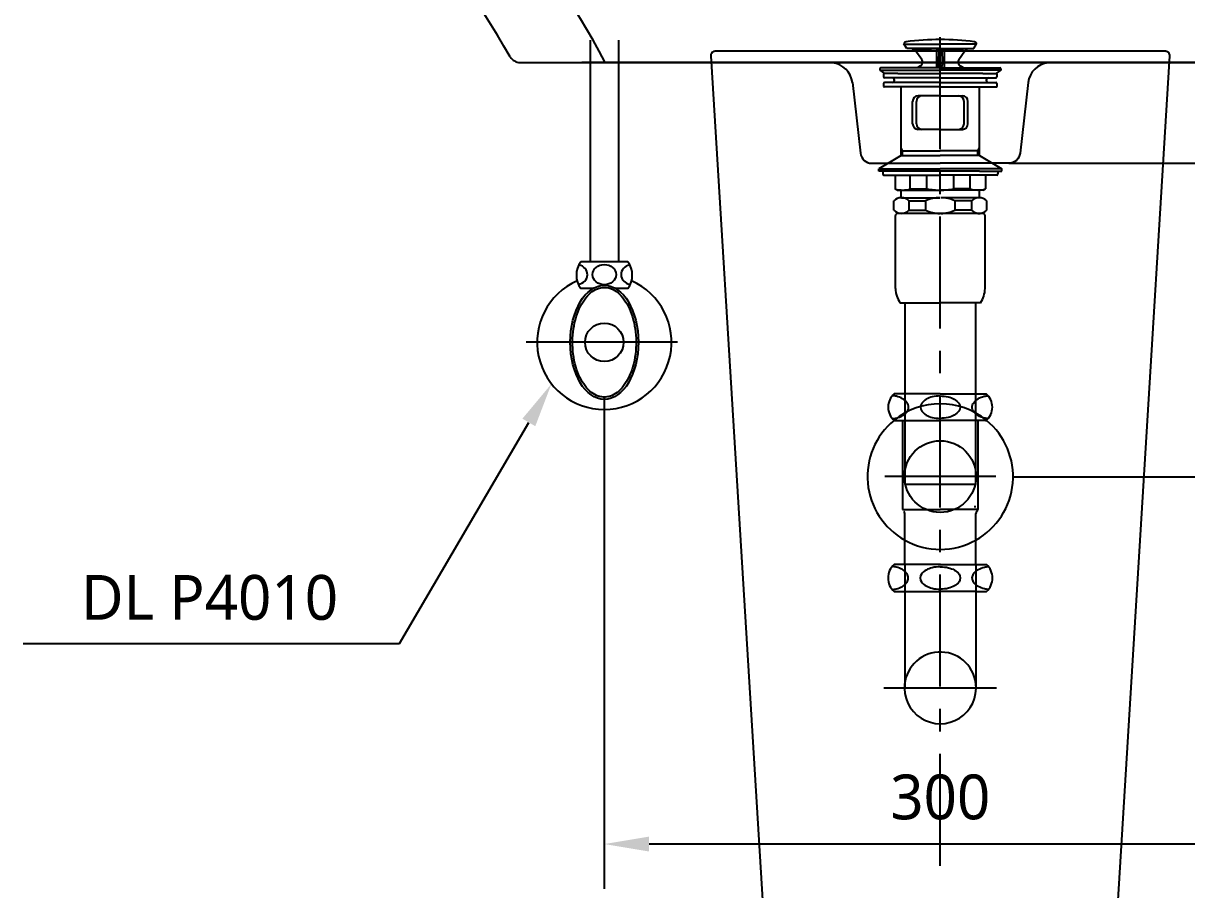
# Model space of a CAD drawing. Extents: x 0 to 6635, y -9 to 2100.
# Drawn here: x 791 to 1310, y 368 to 755 of the extents above; entities that cross this region are included whole.
import ezdxf

# ---------------------------------------------------------------- set-up
doc = ezdxf.new("R2010")
doc.units = 0
doc.header["$LTSCALE"] = 20
doc.header["$MEASUREMENT"] = 0
doc.linetypes.add('CENTER', pattern=[2, 1.25, -0.25, 0.25, -0.25])
doc.layers.get('0').update_dxf_attribs({"linetype": 'CONTINUOUS'})
doc.layers.get('DEFPOINTS').update_dxf_attribs({"linetype": 'CONTINUOUS'})
for name, color, linetype in [('1', 1, 'CONTINUOUS'), ('3', 3, 'CONTINUOUS'), ('4', 4, 'CONTINUOUS'), ('6', 6, 'CONTINUOUS'), ('7', 7, 'CONTINUOUS'), ('CENTER', 2, 'CENTER')]:
    doc.layers.add(name, color=color, linetype=linetype)
doc.styles.get("Standard").update_dxf_attribs({"font": 'NanumGothic.ttf'})
doc.dimstyles.get("Standard").update_dxf_attribs({"dimtxt": 2.5, "dimasz": 2, "dimexe": 2, "dimexo": 1, "dimgap": 1.5, "dimtad": 1, "dimdec": 0, "dimlfac": 10, "dimrnd": 0.5, "dimzin": 0, "dimdsep": 46, "dimtxsty": 'Standard', "dimcen": 0, "dimclrt": 2, "dimadec": 0, "dimazin": 0, "dimtfac": 1, "dimtdec": 0, "dimtmove": 0, "dimatfit": 3, "dimfxl": 0, "dimtolj": 1, "dimtzin": 0, "dimarcsym": 0})

# ---------------------------------------------------------------- blocks, each defined once
blk = doc.blocks.new('*D70')
at = {"layer": '1', "color": 3, "lineweight": -2}
for p, q in [((1495.2, 892.59), (1592.62, 892.59)), ((1572.62, 872.59), (1572.62, 813.44)), ((1572.62, 712.59), (1572.62, 771.75)), ((1230.63, 692.59), (1592.62, 692.59))]:
    blk.add_line(p, q, dxfattribs=at)
at = {"layer": '1', "color": 3}
for points in [[(1569.28, 872.59), (1575.95, 872.59), (1572.62, 892.59)], [(1569.28, 712.59), (1575.95, 712.59), (1572.62, 692.59)]]:
    blk.add_solid(points, dxfattribs=at)
at = {"layer": 'DEFPOINTS', "color": 0}
for p in [(1495.2, 892.59), (1230.63, 692.59), (1572.62, 692.59)]:
    blk.add_point(p, dxfattribs=at)
at = {"layer": '1', "color": 2, "insert": (1572.62, 792.59), "char_height": 20, "attachment_point": 5}
blk.add_mtext('\\A1;200', dxfattribs=at)
blk = doc.blocks.new('*D72')
at = {"layer": '1', "color": 3, "lineweight": -2}
for p, q in [((1652.38, 892.59), (1712.38, 892.59)), ((1692.38, 872.59), (1692.38, 723.5)), ((1692.38, 572.59), (1692.38, 681.69)), ((1232.5, 552.59), (1712.38, 552.59))]:
    blk.add_line(p, q, dxfattribs=at)
at = {"layer": '1', "color": 3}
for points in [[(1689.05, 872.59), (1695.72, 872.59), (1692.38, 892.59)], [(1689.05, 572.59), (1695.72, 572.59), (1692.38, 552.59)]]:
    blk.add_solid(points, dxfattribs=at)
at = {"layer": 'DEFPOINTS', "color": 0}
for p in [(1652.38, 892.59), (1232.5, 552.59), (1692.38, 552.59)]:
    blk.add_point(p, dxfattribs=at)
at = {"layer": '1', "color": 2, "insert": (1692.38, 702.59), "char_height": 20, "attachment_point": 5}
blk.add_mtext('\\A1;340', dxfattribs=at)
blk = doc.blocks.new('*D82')
at = {"color": 3, "lineweight": -2}
for p, q in [((1050, 587.94), (1050, 368.51)), ((1350, 587.94), (1350, 368.51)), ((1330, 388.51), (1070, 388.51))]:
    blk.add_line(p, q, dxfattribs=at)
at = {"color": 3}
for points in [[(1070, 391.84), (1070, 385.17), (1050, 388.51)], [(1330, 391.84), (1330, 385.17), (1350, 388.51)]]:
    blk.add_solid(points, dxfattribs=at)
at = {"layer": 'DEFPOINTS', "color": 0}
for p in [(1050, 587.94), (1350, 587.94), (1050, 388.51)]:
    blk.add_point(p, dxfattribs=at)
at = {"color": 2, "insert": (1200, 409.41), "char_height": 20, "attachment_point": 5}
blk.add_mtext('\\A1;300', dxfattribs=at)

msp = doc.modelspace()

# ---------------------------------------------------------------- linework, layer by layer
at = {"layer": '1', "color": 3}
for p, q in [((958.48911, 478.07148), (1016.2983, 576.80928)), ((790.55886, 478.07148), (958.48911, 478.07148))]:
    msp.add_line(p, q, dxfattribs=at)
msp.add_solid([(1013.42173, 578.49346), (1019.17487, 575.1251), (1026.40338, 594.06869)], dxfattribs=at)
at = {"layer": '3'}
for p, q in [((1185, 743.78874), (1183.76868, 745.92146)), ((1183.88522, 745.7196), (1200, 745.7196)), ((1200, 743.78874), (1185, 743.78874)), ((1187.51527, 743.60445), (1198.25, 742.90308)), ((1200, 743.78874), (1198.25, 742.90308)), ((1198.25, 742.90308), (1198.25, 735.18874)), ((1199.48232, 743.52675), (1199.05, 737.11887)), ((1216.11478, 745.7196), (1200, 745.7196)), ((1200, 743.78874), (1215, 743.78874)), ((1200, 743.78874), (1201.75, 742.90308)), ((1200.51768, 743.52675), (1200.95, 737.11887)), ((1212.48473, 743.60445), (1201.75, 742.90308)), ((1201.75, 742.90308), (1201.75, 735.18874)), ((1215, 743.78874), (1216.23132, 745.92146)), ((1191.72534, 738.90945), (1189.00713, 742.76242)), ((1208.27466, 738.90945), (1210.99287, 742.76242)), ((1173, 734.78874), (1173, 734.18874)), ((1173, 734.18874), (1175.14222, 732.68874)), ((1173, 734.18874), (1200, 734.18874)), ((1182.7, 735.18874), (1173.4, 735.18874)), ((1174.69817, 732.48874), (1174.69817, 731.18874)), ((1181, 732.68874), (1174.89817, 732.68874)), ((1181, 732.68874), (1200, 732.68874)), ((1200, 735.18874), (1182.7, 735.18874)), ((1189.64358, 735.18874), (1191.0911, 736.02447)), ((1199.2531, 735.18874), (1199.05, 737.14307)), ((1199.05, 737.14307), (1200, 737.14307)), ((1200.95, 737.14307), (1200, 737.14307)), ((1200, 735.18874), (1217.3, 735.18874)), ((1227, 734.18874), (1200, 734.18874)), ((1219, 732.68874), (1200, 732.68874)), ((1200.7469, 735.18874), (1200.95, 737.14307)), ((1210.35642, 735.18874), (1208.9089, 736.02447)), ((1217.3, 735.18874), (1226.6, 735.18874)), ((1219, 732.68874), (1225.10183, 732.68874)), ((1227, 734.18874), (1224.85778, 732.68874)), ((1225.30183, 732.48874), (1225.30183, 731.18874)), ((1227, 734.78874), (1227, 734.18874)), ((1174.69817, 728.18874), (1174.69817, 726.88874)), ((1200, 730.68874), (1175.19817, 730.68874)), ((1200, 728.68874), (1175.19817, 728.68874)), ((1200, 730.68874), (1224.80183, 730.68874)), ((1200, 728.68874), (1224.80183, 728.68874)), ((1225.30183, 728.18874), (1225.30183, 726.88874)), ((1200, 726.68874), (1174.89817, 726.68874)), ((1182.5, 696.09434), (1182.5, 726.68874)), ((1200, 722.68874), (1190.12563, 722.68874)), ((1200, 726.68874), (1225.10183, 726.68874)), ((1200, 722.68874), (1209.87437, 722.68874)), ((1217.5, 696.09434), (1217.5, 726.68874)), ((1187.62563, 710.18874), (1187.62563, 720.18874)), ((1189.3934, 710.18874), (1189.3934, 720.18874)), ((1210.6066, 710.18874), (1210.6066, 720.18874)), ((1212.37437, 710.18874), (1212.37437, 720.18874)), ((1200, 707.68874), (1190.12563, 707.68874)), ((1200, 707.68874), (1209.87437, 707.68874)), ((1183.2, 698.18874), (1182.5, 699.40118)), ((1182.5, 698.18874), (1200, 698.18874)), ((1183.2, 696.09434), (1183.2, 698.18874)), ((1217.5, 698.18874), (1200, 698.18874)), ((1216.8, 698.18874), (1217.5, 699.40118)), ((1216.8, 696.09434), (1216.8, 698.18874)), ((1182.5, 696.09434), (1172.5, 690.09434)), ((1182.5, 696.09434), (1200, 696.09434)), ((1217.5, 696.09434), (1200, 696.09434)), ((1217.5, 696.09434), (1227.5, 690.09434)), ((1172.5, 690.09434), (1200, 690.09434)), ((1172.5, 689.09434), (1172.5, 690.09434)), ((1182.5, 689.09434), (1172.5, 689.09434)), ((1174.30787, 689.09434), (1174.30787, 687.79434)), ((1174.80787, 687.29434), (1179.80787, 687.29434)), ((1179.80787, 687.29434), (1200, 687.29434)), ((1179.80787, 687.29434), (1179.80787, 681.17169)), ((1217.5, 689.09434), (1182.5, 689.09434)), ((1186.58265, 681.17169), (1186.58265, 687.29434)), ((1193.98332, 681.17169), (1193.98332, 687.29434)), ((1227.5, 690.09434), (1200, 690.09434)), ((1220.19213, 687.29434), (1200, 687.29434)), ((1206.01668, 681.17169), (1206.01668, 687.29434)), ((1213.41735, 681.17169), (1213.41735, 687.29434)), ((1217.5, 689.09434), (1227.5, 689.09434)), ((1220.19213, 687.29434), (1220.19213, 681.17169)), ((1225.19213, 687.29434), (1220.19213, 687.29434)), ((1225.69213, 689.09434), (1225.69213, 687.79434)), ((1227.5, 689.09434), (1227.5, 690.09434)), ((1180.80787, 680.59434), (1179.80787, 681.17169)), ((1180.80787, 680.59434), (1182.20787, 680.59434)), ((1182.20787, 680.59434), (1200, 680.59434)), ((1182.5, 677.1831), (1182.5, 680.59434)), ((1186.58265, 681.17169), (1193.98332, 681.17169)), ((1217.79213, 680.59434), (1200, 680.59434)), ((1213.41735, 681.17169), (1206.01668, 681.17169)), ((1217.5, 677.1831), (1217.5, 680.59434)), ((1219.19213, 680.59434), (1217.79213, 680.59434)), ((1219.19213, 680.59434), (1220.19213, 681.17169)), ((1179.2563, 671.63212), (1179.2563, 675.74537)), ((1182.6437, 677.18874), (1199.7563, 677.18874)), ((1186.03109, 675.74537), (1193.43175, 675.74537)), ((1186.03109, 675.74537), (1186.03109, 671.63212)), ((1193.43175, 675.74537), (1193.43175, 671.63212)), ((1217.3563, 677.18874), (1200.2437, 677.18874)), ((1206.56825, 675.74537), (1206.56825, 671.63212)), ((1213.96891, 675.74537), (1206.56825, 675.74537)), ((1213.96891, 675.74537), (1213.96891, 671.63212)), ((1220.7437, 671.63212), (1220.7437, 675.74537)), ((1200, 670.18874), (1181, 670.18874)), ((1186.03109, 671.63212), (1193.43175, 671.63212)), ((1217.3563, 670.18874), (1200, 670.18874)), ((1213.96891, 671.63212), (1206.56825, 671.63212)), ((1216.8, 670.18874), (1217.3563, 670.18874)), ((1217.3563, 670.18874), (1217.7563, 670.18874)), ((1219, 670.18874), (1217.5, 670.18874)), ((1180, 636.5864), (1180, 669.18874)), ((1220, 636.5864), (1220, 669.18874)), ((1220, 663.8245), (1220, 669.18874)), ((1182, 630.18874), (1200, 630.18874)), ((1184.125, 630.18874), (1184.125, 549.18874)), ((1218, 630.18874), (1200, 630.18874)), ((1215.875, 549.18874), (1215.875, 630.18874)), ((1184.125, 549.18874), (1215.875, 549.18874)), ((1215.875, 539.18874), (1215.175, 539.18874))]:
    msp.add_line(p, q, dxfattribs=at)
for centre, radius, start, end in [((1184.85, 745.7196), 1.1, 97.3204137, 169.426199), ((1200, 627.78874), 120, 90, 97.3204137), ((1187.37289, 741.60949), 2, 35.2023251, 86.2618095), ((1200, 627.78874), 120, 82.6795863, 90), ((1212.62711, 741.60949), 2, 93.7381905, 144.7976749), ((1215.15, 745.7196), 1.1, 10.573801, 82.6795863), ((1190.0911, 737.75652), 2, 300, 35.2023251), ((1209.9089, 737.75652), 2, 144.7976749, 240), ((1173.4, 734.78874), 0.4, 90, 180), ((1174.89817, 732.48874), 0.2, 90, 180), ((1225.10183, 732.48874), 0.2, 0, 90), ((1226.6, 734.78874), 0.4, 0, 90), ((1175.19817, 731.18874), 0.5, 180, 270), ((1175.19817, 728.18874), 0.5, 90, 180), ((1178.5, 729.68874), 1, 270, 90), ((1221.5, 729.68874), 1, 90, 270), ((1224.80183, 731.18874), 0.5, 270, 0), ((1224.80183, 728.18874), 0.5, 0, 90), ((1174.89817, 726.88874), 0.2, 180, 270), ((1190.12563, 720.18874), 2.5, 90, 180), ((1191.8934, 720.18874), 2.5, 90, 180), ((1208.1066, 720.18874), 2.5, 0, 90), ((1209.87437, 720.18874), 2.5, 0, 90), ((1225.10183, 726.88874), 0.2, 270, 0), ((1190.12563, 710.18874), 2.5, 180, 270), ((1191.8934, 710.18874), 2.5, 180, 270), ((1208.1066, 710.18874), 2.5, 270, 0), ((1209.87437, 710.18874), 2.5, 270, 0), ((1174.80787, 687.79434), 0.5, 180, 270), ((1225.19213, 687.79434), 0.5, 270, 0), ((1183.19526, 690.77354), 10.18185, 250.567925, 289.432075), ((1199.80786, 710.04667), 29.45658, 258.5955662, 270.3737354), ((1200.19214, 710.04667), 29.45658, 269.6262646, 281.4044338), ((1216.80474, 690.77354), 10.18185, 250.567925, 289.432075), ((1182.6437, 672.48094), 4.70435, 43.9409373, 136.0590627), ((1199.53411, 663.58427), 13.60629, 89.0642953, 116.6471866), ((1200.46589, 663.58427), 13.60629, 63.3528134, 90.9357047), ((1217.3563, 672.48094), 4.70435, 43.9409373, 136.0590627), ((1182.6437, 674.89654), 4.70435, 223.9409373, 316.0590627), ((1181, 669.18874), 1, 90, 180), ((1199.53411, 683.79322), 13.60629, 243.3528134, 270.9357047), ((1200.46589, 683.79322), 13.60629, 269.0642953, 296.6471866), ((1217.3563, 674.89654), 4.70435, 223.9409373, 316.0590627), ((1219, 669.18874), 1, 0, 90), ((1192.98841, 637.13533), 13, 182.4200434, 212.3000082), ((1207.01159, 637.13533), 13, 327.6999918, 357.5799566)]:
    msp.add_arc(centre, radius, start, end, dxfattribs=at)
at = {"layer": '4'}
for p, q in [((1183.75, 589.63311), (1179.4585, 589.63311)), ((1200, 589.63311), (1183.75, 589.63311)), ((1200, 589.63311), (1216.25, 589.63311)), ((1216.25, 589.63311), (1220.5415, 589.63311)), ((1179.85, 577.63311), (1179.4585, 577.63311)), ((1179.85, 577.63311), (1200, 577.63311)), ((1183.2, 577.63311), (1183.2, 537.85299)), ((1220.15, 577.63311), (1200, 577.63311)), ((1216.8, 577.63311), (1216.8, 537.85299)), ((1220.15, 577.63311), (1220.5415, 577.63311)), ((1224.77504, 552.59434), (1175.22496, 552.59434)), ((1183.2, 537.85299), (1200, 537.85299)), ((1184.125, 513.02891), (1184.125, 536.20811)), ((1216.8, 537.85299), (1200, 537.85299)), ((1215.875, 513.02891), (1215.875, 536.20811)), ((1184.125, 513.33311), (1179.38055, 513.33311)), ((1199.92205, 513.33311), (1184.125, 513.33311)), ((1184.125, 513.02891), (1184.125, 458.13311)), ((1199.92205, 513.33311), (1200, 513.33311)), ((1200.07795, 513.33311), (1200, 513.33311)), ((1200.07795, 513.33311), (1215.875, 513.33311)), ((1215.875, 513.33311), (1220.61945, 513.33311)), ((1215.875, 513.02891), (1215.875, 458.13311)), ((1179.38055, 501.33311), (1184.125, 501.33311)), ((1184.125, 501.33311), (1199.92205, 501.33311)), ((1215.875, 501.33311), (1200.07795, 501.33311)), ((1215.875, 501.33311), (1220.61945, 501.33311)), ((1225.17347, 458.13311), (1174.82653, 458.13311))]:
    msp.add_line(p, q, dxfattribs=at)
for points in [[(1185.80517, 583.63311, 0.15521739), (1185.21468, 585.48943, 0.106747244), (1183.15297, 587.38011, 0.07304301), (1180.38311, 588.49812, 0.028511088), (1178.65435, 588.81414, 0.05952259)], [(1200, 588.63311, 0.057537424), (1196.44246, 588.22236, 0.071219107), (1193.7425, 587.16864, 0.106373365), (1191.7197, 585.37204, 0.159482965)], [(1200, 588.63311, -0.057537424), (1203.55754, 588.22236, -0.071219107), (1206.2575, 587.16864, -0.106373365), (1208.2803, 585.37204, -0.159482965)], [(1214.19483, 583.63311, -0.15521739), (1214.78532, 585.48943, -0.106747244), (1216.84703, 587.38011, -0.07304301), (1219.61689, 588.49812, -0.028511088), (1221.34565, 588.81414, -0.05952259)], [(1178.65435, 578.45207, 0.028511088), (1180.38311, 578.76809, 0.07304301), (1183.15297, 579.88611, 0.106747244), (1185.21468, 581.77678, 0.15521739), (1185.80517, 583.63311, 0.15521739)], [(1191.7197, 585.37204, 0.327290453), (1191.7197, 581.89417, 0.106373385), (1193.7425, 580.09757, 0.071219107), (1196.44246, 579.04385, 0.057537424), (1200, 578.63311, 0.057537424)], [(1208.2803, 585.37204, -0.327290453), (1208.2803, 581.89417, -0.106373385), (1206.2575, 580.09757, -0.071219107), (1203.55754, 579.04385, -0.057537424), (1200, 578.63311, -0.057537424)], [(1221.34565, 578.45207, -0.028511088), (1219.61689, 578.76809, -0.07304301), (1216.84703, 579.88611, -0.106747244), (1214.78532, 581.77678, -0.15521739), (1214.19483, 583.63311, -0.15521739)], [(1184.125, 510.31857, 0.049056062), (1183.07502, 511.08011, 0.07304301), (1180.30516, 512.19812, 0.028511088), (1178.57641, 512.51414)], [(1185.72722, 507.33311, 0.15521739), (1185.13673, 509.18943, 0.054411203), (1184.18358, 510.26599, 0.054411203)], [(1200, 512.33291, 0.058789896), (1196.36451, 511.92236, 0.071219107), (1193.66456, 510.86864, 0.106373365), (1191.64175, 509.07204, 0.159482965)], [(1200, 512.33291, -0.058789896), (1203.63549, 511.92236, -0.071219107), (1206.33544, 510.86864, -0.106373365), (1208.35825, 509.07204, -0.159482965)], [(1214.27278, 507.33311, -0.15521739), (1214.86327, 509.18943, -0.054949864), (1215.82696, 510.27555, -0.054949864)], [(1215.875, 510.31857, -0.049056062), (1216.92498, 511.08011, -0.07304301), (1219.69484, 512.19812, -0.028511088), (1221.42359, 512.51414)], [(1178.57641, 502.15207, 0.028511088), (1180.30516, 502.46809, 0.07304301), (1183.07502, 503.58611, 0.049056062), (1184.125, 504.34764, 0.049056062)], [(1184.18535, 504.40183, 0.054320903), (1185.13673, 505.47678, 0.15521739), (1185.72722, 507.33311)], [(1191.64175, 509.07204, 0.327290453), (1191.64175, 505.59417, 0.106373385), (1193.66456, 503.79757, 0.071219107), (1196.36451, 502.74385, 0.057537424), (1199.92205, 502.33311, 0.057537424)], [(1208.35825, 509.07204, -0.327290453), (1208.35825, 505.59417, -0.106373385), (1206.33544, 503.79757, -0.071219107), (1203.63549, 502.74385, -0.057537424), (1200.07795, 502.33311, -0.057537424)], [(1215.81892, 504.39795, -0.054539036), (1214.86327, 505.47678, -0.15521739), (1214.27278, 507.33311)], [(1221.42359, 502.15207, -0.028511088), (1219.69484, 502.46809, -0.07304301), (1216.92498, 503.58611, -0.049056062), (1215.875, 504.34764, -0.049056062)]]:
    msp.add_lwpolyline(points, format="xyb", dxfattribs=at)
msp.add_circle((1200, 552.63311), 16, dxfattribs=at)
for centre, radius, start, end in [((1184.75, 583.63311), 8, 131.4096221, 228.5903779), ((1215.25, 583.63311), 8, 311.4096221, 48.5903779), ((1200, 552.63311), 32.5, 50.5529208, 129.4470792), ((1200, 552.63311), 32.5, 129.4470792, 240.760487), ((1200, 552.63311), 32.5, 299.239513, 50.5529208), ((1183.2, 536.20811), 0.925, 0, 58.7025878), ((1216.8, 536.20811), 0.925, 121.2974122, 180), ((1215.8, 537.85299), 1, 301.2974122, 0), ((1200, 552.63311), 32.5, 240.760487, 299.239513), ((1184.67205, 507.33311), 8, 131.4096221, 228.5903779), ((1215.32795, 507.33311), 8, 311.4096221, 48.5903779), ((1200, 458.25811), 16, 7.1666434, 180), ((1200, 458.25811), 16, 172.8333566, 7.1666434)]:
    msp.add_arc(centre, radius, start, end, dxfattribs=at)
at = {"layer": '6'}
for p, q in [((1043.65, 747.59434), (1043.65, 648.59434)), ((1056.35, 747.59434), (1056.35, 648.59434)), ((1056.35, 648.59434), (1039.5, 648.59434)), ((1060.5, 648.59434), (1056.35, 648.59434)), ((1044.8598, 636.59434), (1039.5, 636.59434)), ((1060.5, 636.59434), (1055.1402, 636.59434)), ((1082.62657, 612.59434), (1015.03087, 612.59434))]:
    msp.add_line(p, q, dxfattribs=at)
msp.add_circle((1050, 612.59434), 8.61509, dxfattribs=at)
for centre, radius, start, end in [((1047.5, 642.59434), 10, 143.1301024, 216.8698976), ((1052.5, 642.59434), 10, 323.1301024, 36.8698976), ((1050, 612.59434), 30, 113.9172512, 66.0827488)]:
    msp.add_arc(centre, radius, start, end, dxfattribs=at)
for centre, major_axis, start_param, end_param in [((1037.22674, 642.82192), (-5.22946, 0), 1.800504354, 4.443057795), ((1062.68267, 642.82192), (5.22946, 0), 1.82411945, 4.498970222)]:
    msp.add_ellipse(centre, major_axis=major_axis, ratio=0.866391406, start_param=start_param, end_param=end_param, dxfattribs=at)
for centre, major_axis, ratio in [((1050, 642.82192), (5.22946, 0), 0.866391406), ((1050, 612.59434), (0, 25.5), 0.596528766)]:
    msp.add_ellipse(centre, major_axis=major_axis, ratio=ratio, dxfattribs=at)
msp.add_open_spline([(1050, 637.09434), (1047.91961, 637.09434), (1045.81986, 636.28523), (1041.92363, 633.04017), (1040.15141, 630.60005), (1037.42556, 624.57134), (1036.47389, 620.99193), (1035.62349, 613.47679), (1035.72481, 609.54705), (1036.95671, 602.18964), (1038.0872, 598.7681), (1041.09962, 593.17889), (1042.9775, 591.02166), (1046.98264, 588.37932), (1049.08816, 587.87774), (1053.24366, 588.47954), (1055.32541, 589.60239), (1059.07662, 593.43439), (1060.72535, 596.1385), (1063.13974, 602.55987), (1063.90451, 606.26912), (1064.36618, 613.88355), (1064.06304, 617.78282), (1062.4602, 624.92523), (1061.16064, 628.16194), (1057.88975, 633.26873), (1055.92602, 635.12749), (1052.60831, 636.77965), (1051.30279, 637.09434), (1050, 637.09434)], degree=3, knots=[0, 0, 0, 0, 0.461109739, 0.461109739, 0.922219478, 0.922219478, 1.383329216, 1.383329216, 1.844438955, 1.844438955, 2.305548694, 2.305548694, 2.766658433, 2.766658433, 3.227768172, 3.227768172, 3.688877911, 3.688877911, 4.149987649, 4.149987649, 4.611097388, 4.611097388, 5.072207127, 5.072207127, 5.533316866, 5.533316866, 5.994426605, 5.994426605, 6.283185307, 6.283185307, 6.283185307, 6.283185307], dxfattribs=at)
at = {"layer": '7'}
for p in [(1012.30812, 737.59434), (1387.69188, 737.59434)]:
    msp.add_line(p, (1200, 737.59434), dxfattribs=at)
msp.add_lwpolyline([(1200, 127.59434), (1265, 127.59434), (1302.49708, 740.48627, 0.430137888), (1300.5, 742.59434), (1200, 742.59434), (1099.5, 742.59434, 0.430137888), (1097.50292, 740.48627), (1135, 127.59434)], format="xyb", close=True, dxfattribs=at)
for points in [[(1200, 737.59434), (1040, 737.59434)], [(1200, 737.59434), (1360, 737.59434)]]:
    msp.add_lwpolyline(points, dxfattribs=at)
for points in [[(1160.73922, 728.64105), (1164.38456, 697.03453, 0.380967533), (1169.3663, 692.59434), (1200, 692.59434)], [(1239.26078, 728.64105), (1235.61544, 697.03453, -0.380967533), (1230.6337, 692.59434), (1200, 692.59434)]]:
    msp.add_lwpolyline(points, format="xyb", dxfattribs=at)
for centre, radius, start, end in [((286.768, 316.88179), 836.21319, 30.4023902, 42.7209786), ((778.78862, 598.2421), 305.2188, 27.1656774, 60.6848477), ((1012.30812, 742.59434), 5, 210.4023902, 270), ((1150.77575, 727.49192), 10.02952, 6.5791352, 84.1510559), ((1249.22425, 727.49192), 10.02952, 95.8489441, 173.4208648)]:
    msp.add_arc(centre, radius, start, end, dxfattribs=at)
at = {"layer": 'CENTER', "color": 1, "linetype": 'CENTER', "ltscale": 2}
msp.add_line((1200, 378.82566), (1200, 932.00896), dxfattribs=at)

# ---------------------------------------------------------------- texts
at = {"layer": '1', "color": 2, "insert": (873.73838, 498.51731), "char_height": 20, "attachment_point": 5}
msp.add_mtext('DL P4010', dxfattribs=at)

# ---------------------------------------------------------------- dimensions: what is measured, and where the dimension line sits
dim = msp.add_linear_dim(base=(1050, 388.50526), p1=(1350, 587.93581), p2=(1050, 587.93581), dimstyle='Standard', override={"dimtxt": 20, "dimasz": 20, "dimexe": 20, "dimexo": 0, "dimgap": 10, "dimdec": 4, "dimlfac": 1, "dimzin": 8, "dimclrd": 3, "dimclre": 3, "dimtdec": 4})
dim.commit()
dim.dimension.update_dxf_attribs({"geometry": '*D82', "text_midpoint": (1200, 409.40655)})
at = {"layer": '1'}
dim = msp.add_linear_dim(base=(1572.61693, 692.59434), p1=(1495.19604, 892.59434), p2=(1230.6337, 692.59434), angle=90, dimstyle='Standard', override={"dimtxt": 20, "dimasz": 20, "dimexe": 20, "dimexo": 0, "dimgap": 10, "dimtih": 1, "dimtoh": 1, "dimdec": 4, "dimlfac": 1, "dimzin": 8, "dimclrd": 3, "dimclre": 3, "dimtdec": 4}, dxfattribs=at)
dim.commit()
dim.dimension.update_dxf_attribs({"geometry": '*D70', "text_midpoint": (1572.61693, 792.59434)})
dim = msp.add_linear_dim(base=(1692.38316, 552.59434), p1=(1652.38316, 892.59434), p2=(1232.5, 552.59434), angle=90, dimstyle='Standard', override={"dimtxt": 20, "dimasz": 20, "dimexe": 20, "dimexo": 0, "dimgap": 10, "dimtih": 1, "dimtoh": 1, "dimdec": 4, "dimlfac": 1, "dimzin": 8, "dimclrd": 3, "dimclre": 3, "dimtdec": 4}, dxfattribs=at)
dim.commit()
dim.dimension.update_dxf_attribs({"geometry": '*D72', "text_midpoint": (1692.38316, 702.59434), "dimtype": 160})

doc.saveas('drawing.dxf')
